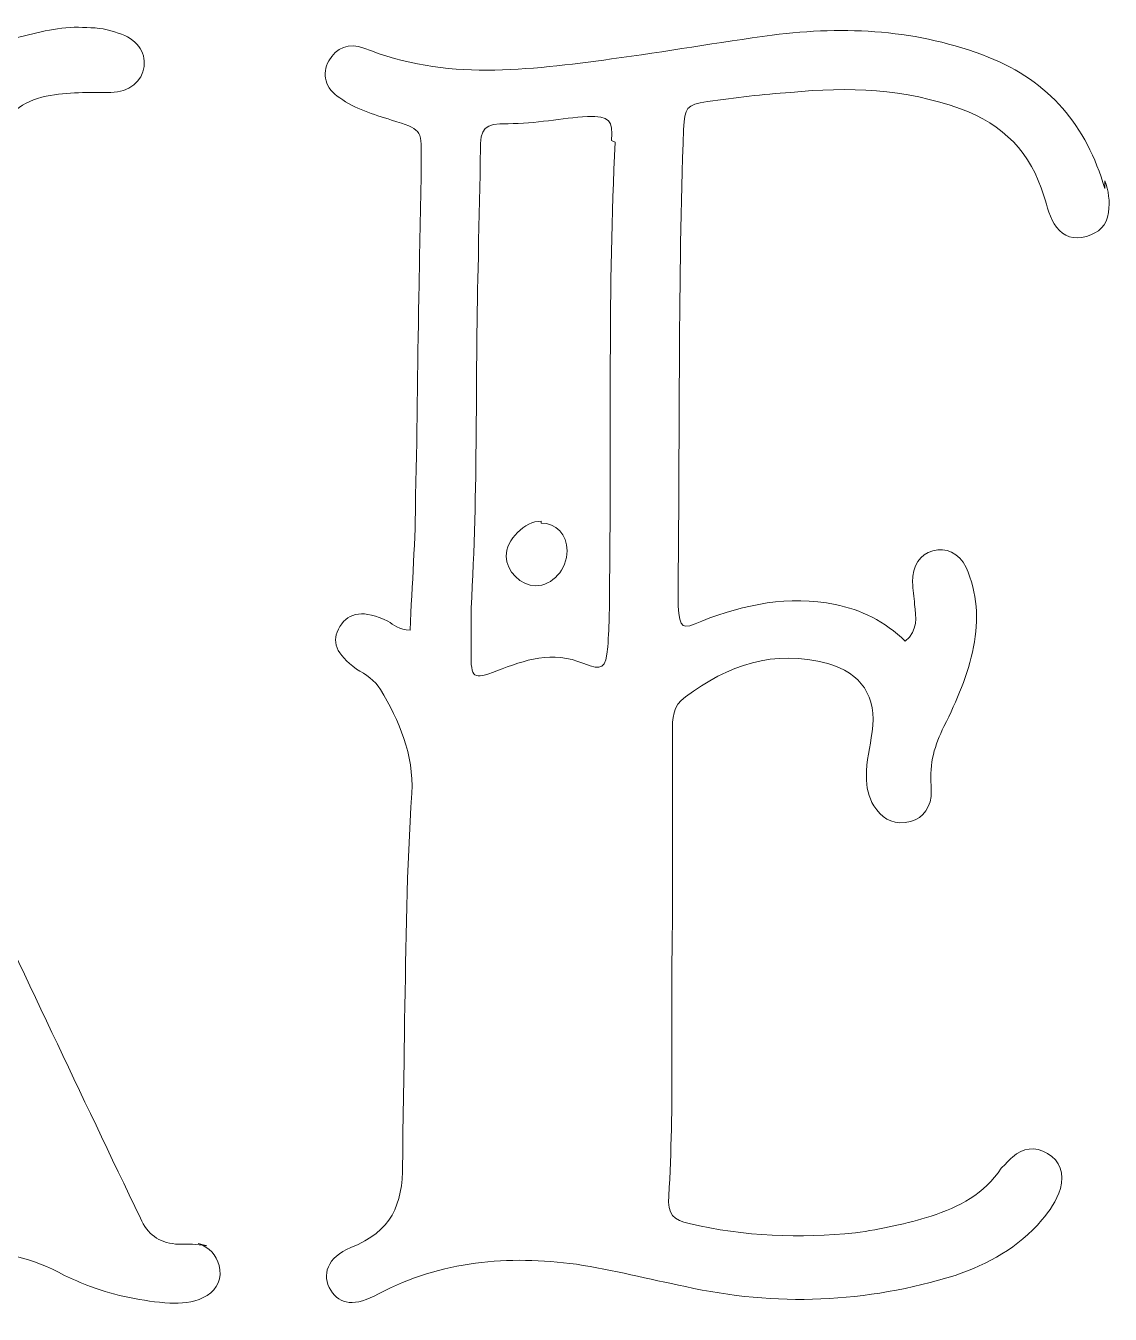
# Model space of a CAD drawing. Header units: inches. Extents: x 66 to 1014, y -940 to -139.
# Drawn here: x 515.6 to 686.4, y -939.5 to -736.6 of the extents above; entities that cross this region are included whole.
import ezdxf

# ---------------------------------------------------------------- set-up
doc = ezdxf.new("R2010")
doc.units = ezdxf.units.IN
doc.header["$MEASUREMENT"] = 0
doc.layers.add('Layer 1', color=7, linetype='Continuous')

# ---------------------------------------------------------------- blocks, each defined once
blk = doc.blocks.new('block 7')
at = {"layer": 'Layer 1', "lineweight": 0}
for points, knots in [([(546.15, -932.54), (545.91, -930.69), (544.94, -929.39), (543.39, -928.65), (542.09, -928.47), (540.61, -928.47), (539.15, -928.47), (536.53, -928.18), (534.78, -927.01), (533.63, -924.39), (524.3, -904.89), (514.99, -885.39), (505.97, -865.87), (497.53, -847.83), (489.67, -829.49), (479.47, -812.31), (477.15, -808.54), (477.15, -805.62), (479.47, -802.14), (489.95, -786.12), (500.43, -770.12), (510.63, -753.81), (512.67, -750.6), (514.99, -748.56), (518.78, -747.7), (522.28, -747.12), (525.47, -747.12), (528.97, -747.12), (531.88, -747.12), (533.92, -745.37), (534.2, -743.04), (534.49, -740.72), (533.05, -738.68), (530.13, -737.79), (528.68, -737.22), (526.93, -736.93), (525.18, -736.93), (521.68, -736.64), (518.2, -737.5), (514.7, -738.39), (508.01, -740.14), (501.32, -740.14), (494.63, -738.39), (491.7, -737.5), (488.8, -737.22), (485.88, -737.5), (482.97, -737.79), (481.22, -739.25), (481.22, -741.58), (481.22, -744.2), (482.68, -745.66), (485.01, -746.24), (485.59, -746.54), (486.18, -746.83), (486.76, -746.83), (490.55, -746.83), (494.03, -748.27), (497.53, -749.16), (500.43, -749.73), (500.43, -750.02), (498.69, -752.95), (498.4, -753.52), (498.11, -754.1), (497.82, -754.68), (481.22, -779.14), (465.22, -804.18), (449.49, -829.2), (448.63, -830.66), (448.05, -832.12), (446.01, -833.27), (446.01, -833.27), (446.01, -824.83), (446.01, -824.83), (446.59, -806.79), (447.45, -788.74), (447.45, -770.7), (447.45, -764.29), (447.45, -757.89), (447.76, -751.48), (447.76, -747.99), (448.34, -747.41), (451.84, -747.12), (452.99, -746.83), (454.45, -746.83), (455.61, -746.54), (457.93, -745.95), (459.4, -744.5), (459.4, -742.16), (459.4, -739.83), (458.24, -738.39), (456.2, -737.5), (454.45, -736.64), (452.41, -736.64), (450.38, -736.93), (446.88, -737.5), (443.39, -738.1), (440.18, -739.54), (430.59, -743.91), (420.68, -743.33), (410.78, -740.14), (407.3, -738.97), (403.8, -738.1), (400.01, -738.1), (395.93, -738.1), (393.61, -739.83), (393.32, -742.47), (393.32, -745.08), (395.07, -746.54), (399.43, -747.12), (402.05, -747.41), (402.93, -748.87), (402.93, -751.48), (402.93, -751.48), (402.93, -754.97), (402.93, -754.97), (402.93, -770.12), (401.76, -785.25), (402.05, -800.39), (402.05, -808.54), (401.76, -816.68), (401.76, -824.83), (401.76, -827.16), (402.05, -829.49), (400.9, -831.52), (399.43, -831.81), (398.57, -830.95), (397.4, -830.66), (394.18, -829.79), (392.16, -830.37), (390.99, -832.41), (389.82, -834.74), (390.7, -837.06), (393.9, -838.81), (396.22, -840.26), (397.68, -842.29), (398.86, -844.62), (400.59, -848.41), (401.18, -852.49), (401.18, -856.56), (400.9, -876.95), (400.59, -897.31), (400.3, -917.7), (400.3, -917.7), (400.3, -925.54), (400.3, -925.54), (400.3, -928.18), (399.43, -929.91), (396.53, -930.22), (395.65, -930.22), (394.78, -930.5), (393.9, -930.79), (391.57, -931.66), (390.41, -933.41), (390.99, -935.45), (391.57, -937.77), (393.03, -938.95), (395.07, -939.24), (397.11, -939.52), (399.15, -939.24), (400.9, -938.66), (402.63, -938.06), (404.38, -937.49), (406.13, -936.91), (414.57, -933.99), (423.01, -933.12), (431.74, -936.03), (435.53, -937.49), (439.61, -938.06), (443.68, -938.66), (445.43, -938.95), (447.17, -938.95), (448.91, -938.35), (451.53, -937.49), (452.99, -935.45), (452.7, -933.12), (452.41, -930.79), (450.95, -929.62), (448.63, -929.33), (446.88, -929.04), (444.55, -929.62), (443.39, -927.89), (441.93, -926.14), (442.8, -923.81), (442.8, -921.77), (442.8, -921.77), (442.8, -918.27), (442.8, -918.27), (443.68, -905.47), (444.55, -892.66), (444.84, -879.85), (444.84, -872.58), (444.84, -865.29), (445.43, -858.02), (445.72, -854.81), (446.88, -852.2), (448.63, -849.58), (450.09, -847.54), (450.95, -847.54), (452.41, -849.87), (452.99, -850.74), (453.28, -851.62), (453.57, -852.49), (461.43, -868.79), (469.59, -885.08), (477.45, -901.39), (480.65, -907.79), (483.55, -914.2), (486.47, -920.6), (489.09, -926.14), (488.8, -926.43), (483.26, -928.47), (481.82, -929.04), (480.36, -929.33), (478.9, -929.91), (476.57, -931.08), (475.41, -932.83), (475.7, -934.87), (475.99, -936.91), (477.74, -938.35), (480.07, -938.35), (480.93, -938.35), (481.82, -938.06), (482.68, -937.77), (485.88, -937.2), (488.8, -936.03), (491.7, -934.29), (501.61, -928.76), (511.49, -927.89), (521.68, -933.41), (522.86, -933.99), (524.3, -934.58), (525.76, -935.16), (529.84, -936.62), (533.92, -937.49), (538.28, -937.77), (540.03, -937.77), (541.78, -937.77), (543.53, -936.91), (545.26, -936.03), (546.43, -934.58), (546.15, -932.54)], [0, 0, 0, 0, 1, 1, 1, 2, 2, 2, 3, 3, 3, 4, 4, 4, 5, 5, 5, 6, 6, 6, 7, 7, 7, 8, 8, 8, 9, 9, 9, 10, 10, 10, 11, 11, 11, 12, 12, 12, 13, 13, 13, 14, 14, 14, 15, 15, 15, 16, 16, 16, 17, 17, 17, 18, 18, 18, 19, 19, 19, 20, 20, 20, 21, 21, 21, 22, 22, 22, 23, 23, 23, 24, 24, 24, 25, 25, 25, 26, 26, 26, 27, 27, 27, 28, 28, 28, 29, 29, 29, 30, 30, 30, 31, 31, 31, 32, 32, 32, 33, 33, 33, 34, 34, 34, 35, 35, 35, 36, 36, 36, 37, 37, 37, 38, 38, 38, 39, 39, 39, 40, 40, 40, 41, 41, 41, 42, 42, 42, 43, 43, 43, 44, 44, 44, 45, 45, 45, 46, 46, 46, 47, 47, 47, 48, 48, 48, 49, 49, 49, 50, 50, 50, 51, 51, 51, 52, 52, 52, 53, 53, 53, 54, 54, 54, 55, 55, 55, 56, 56, 56, 57, 57, 57, 58, 58, 58, 59, 59, 59, 60, 60, 60, 61, 61, 61, 62, 62, 62, 63, 63, 63, 64, 64, 64, 65, 65, 65, 66, 66, 66, 67, 67, 67, 68, 68, 68, 69, 69, 69, 70, 70, 70, 71, 71, 71, 72, 72, 72, 73, 73, 73, 74, 74, 74, 75, 75, 75, 76, 76, 76, 77, 77, 77, 78, 78, 78, 79, 79, 79, 80, 80, 80, 80]), ([(435.82, -815.81), (435.53, -823.68), (435.24, -831.52), (434.95, -839.39), (434.95, -843.18), (434.65, -843.47), (431.45, -842.01), (424.76, -838.81), (418.36, -840.26), (411.66, -843.75), (410.78, -840.85), (411.07, -838.52), (411.38, -836.2), (412.53, -819.01), (411.66, -801.83), (412.24, -784.66), (412.53, -774.48), (412.82, -764.29), (412.82, -754.1), (412.82, -750.31), (413.11, -750.31), (416.61, -750.6), (422.15, -751.2), (427.67, -752.35), (433.49, -751.2), (435.82, -750.6), (436.99, -751.77), (436.99, -754.1), (436.99, -754.1), (436.99, -757.6), (436.99, -757.6), (437.28, -776.52), (435.82, -795.43), (435.24, -814.35), (435.24, -814.35), (435.82, -815.81), (435.82, -815.81)], [0, 0, 0, 0, 1, 1, 1, 2, 2, 2, 3, 3, 3, 4, 4, 4, 5, 5, 5, 6, 6, 6, 7, 7, 7, 8, 8, 8, 9, 9, 9, 10, 10, 10, 11, 11, 11, 12, 12, 12, 12]), ([(477.45, -837.64), (477.45, -837.64), (477.15, -837.64), (477.15, -837.64), (471.63, -837.93), (466.97, -839.97), (462.61, -842.89), (459.68, -844.62), (459.68, -844.62), (458.24, -842.01), (457.65, -840.85), (457.07, -839.39), (456.49, -838.22), (455.61, -836.77), (455.61, -835.31), (456.49, -833.85), (460.26, -828.04), (463.76, -822.22), (467.55, -816.39), (467.84, -816.1), (468.42, -815.81), (469.01, -815.52), (470.74, -816.68), (471.34, -818.72), (472.2, -820.47), (474.53, -825.12), (476.86, -829.79), (479.18, -834.74), (480.36, -837.06), (480.07, -837.64), (477.45, -837.64)], [0, 0, 0, 0, 1, 1, 1, 2, 2, 2, 3, 3, 3, 4, 4, 4, 5, 5, 5, 6, 6, 6, 7, 7, 7, 8, 8, 8, 9, 9, 9, 10, 10, 10, 10])]:
    blk.add_open_spline(points, degree=3, knots=knots, dxfattribs=at)
blk = doc.blocks.new('block 8')
at = {"layer": 'Layer 1', "lineweight": 0}
for points, knots in [([(685.57, -761.08), (685.57, -761.08), (685.57, -762.25), (685.57, -762.25), (682.67, -752.35), (676.84, -745.37), (667.22, -741.58), (656.17, -737.22), (644.82, -736.64), (633.17, -738.1), (624.74, -739.25), (616.3, -740.72), (607.86, -741.87), (594.74, -743.62), (581.65, -745.37), (568.84, -740.14), (566.51, -739.25), (564.47, -740.14), (563.32, -742.16), (562.15, -744.2), (562.72, -746.54), (565.07, -747.99), (567.4, -749.73), (570.3, -750.6), (573.2, -751.48), (577.88, -752.95), (577.88, -752.95), (577.88, -757.31), (577.88, -764), (577.57, -770.7), (577.57, -777.39), (577.28, -788.45), (577.28, -799.51), (576.99, -810.58), (576.99, -817.56), (576.42, -824.54), (576.13, -831.81), (574.38, -831.81), (573.51, -830.95), (572.63, -830.37), (568.84, -828.62), (566.51, -828.91), (565.07, -831.24), (563.61, -833.56), (564.47, -835.6), (567.68, -837.93), (569.13, -838.81), (570.59, -839.68), (571.47, -841.14), (574.38, -846.08), (576.7, -851.33), (576.42, -857.45), (575.53, -869.37), (575.53, -881.31), (575.24, -893.24), (575.24, -900.81), (574.95, -908.37), (574.95, -915.95), (574.95, -922.35), (573.2, -926.43), (566.8, -929.04), (563.03, -930.5), (562.15, -933.41), (563.61, -935.74), (565.07, -938.06), (567.4, -938.35), (571.17, -936.31), (581.07, -931.08), (591.55, -930.22), (602.32, -931.66), (608.15, -932.54), (613.67, -933.99), (619.49, -935.16), (633.76, -938.35), (648.01, -937.77), (661.99, -933.41), (667.22, -931.66), (671.9, -929.04), (675.67, -924.68), (676.84, -923.22), (677.99, -921.77), (678.59, -919.74), (679.17, -917.41), (678.59, -915.37), (676.55, -914.2), (674.51, -913.04), (672.76, -913.33), (671.01, -914.77), (670.44, -915.37), (669.86, -915.95), (669.26, -916.52), (666.65, -920.6), (662.57, -922.64), (658.2, -924.1), (654.42, -925.26), (650.36, -926.14), (646.28, -926.72), (637.55, -927.58), (628.8, -927.29), (620.07, -925.26), (617.74, -924.68), (616.59, -923.81), (616.88, -920.89), (617.74, -906.93), (617.17, -892.66), (617.45, -878.39), (617.45, -878.39), (617.45, -847.83), (617.45, -847.83), (617.45, -845.79), (617.45, -843.75), (619.49, -842.29), (626.19, -837.35), (633.47, -834.74), (641.92, -837.06), (647.15, -838.52), (649.76, -842.29), (648.9, -847.83), (648.61, -850.16), (648.01, -852.49), (648.01, -854.81), (648.01, -856.56), (648.32, -858.02), (649.19, -859.47), (650.36, -861.22), (651.8, -862.39), (654.13, -862.1), (656.46, -861.81), (657.92, -860.35), (658.2, -858.02), (658.2, -858.02), (658.2, -856.27), (658.2, -856.27), (657.92, -852.77), (658.78, -849.87), (660.24, -846.97), (662.28, -842.89), (664.03, -838.81), (664.9, -834.45), (665.78, -830.08), (665.49, -826), (663.74, -821.93), (662.57, -819.6), (660.53, -818.72), (658.49, -819.31), (656.46, -819.89), (655.3, -821.64), (655.3, -824.25), (655.3, -825.41), (655.59, -826.58), (655.59, -827.75), (655.88, -829.79), (656.17, -831.81), (654.13, -833.56), (650.94, -830.37), (647.15, -828.62), (643.07, -827.75), (635.8, -826.29), (628.8, -827.75), (622.11, -830.37), (618.92, -831.81), (618.63, -831.52), (618.34, -828.04), (618.34, -828.04), (618.34, -824.54), (618.34, -824.54), (618.63, -800.68), (618.34, -776.81), (619.2, -752.95), (619.49, -749.45), (619.49, -749.16), (622.99, -748.56), (627.36, -747.99), (631.72, -747.41), (636.09, -747.12), (645.11, -746.24), (654.13, -746.54), (662.86, -749.73), (669.57, -752.06), (673.94, -756.72), (675.97, -763.41), (676.55, -765.16), (676.84, -766.91), (677.99, -768.37), (679.17, -769.81), (680.63, -770.41), (682.67, -769.81), (684.7, -769.24), (685.86, -768.08), (686.15, -766.04), (686.44, -764.29), (686.15, -762.54), (685.57, -761.08)], [0, 0, 0, 0, 1, 1, 1, 2, 2, 2, 3, 3, 3, 4, 4, 4, 5, 5, 5, 6, 6, 6, 7, 7, 7, 8, 8, 8, 9, 9, 9, 10, 10, 10, 11, 11, 11, 12, 12, 12, 13, 13, 13, 14, 14, 14, 15, 15, 15, 16, 16, 16, 17, 17, 17, 18, 18, 18, 19, 19, 19, 20, 20, 20, 21, 21, 21, 22, 22, 22, 23, 23, 23, 24, 24, 24, 25, 25, 25, 26, 26, 26, 27, 27, 27, 28, 28, 28, 29, 29, 29, 30, 30, 30, 31, 31, 31, 32, 32, 32, 33, 33, 33, 34, 34, 34, 35, 35, 35, 36, 36, 36, 37, 37, 37, 38, 38, 38, 39, 39, 39, 40, 40, 40, 41, 41, 41, 42, 42, 42, 43, 43, 43, 44, 44, 44, 45, 45, 45, 46, 46, 46, 47, 47, 47, 48, 48, 48, 49, 49, 49, 50, 50, 50, 51, 51, 51, 52, 52, 52, 53, 53, 53, 54, 54, 54, 55, 55, 55, 56, 56, 56, 57, 57, 57, 58, 58, 58, 59, 59, 59, 60, 60, 60, 61, 61, 61, 62, 62, 62, 63, 63, 63, 64, 64, 64, 64]), ([(607.55, -823.97), (607.55, -827.45), (607.55, -830.95), (607.26, -834.45), (606.97, -837.93), (606.4, -838.22), (603.49, -837.06), (598.53, -835.02), (594.17, -836.49), (589.8, -838.22), (586.01, -839.68), (585.72, -839.39), (585.72, -835.31), (585.72, -835.31), (585.72, -828.33), (585.72, -828.33), (586.9, -809.99), (586.32, -791.37), (586.9, -773.02), (586.9, -767.49), (587.19, -761.97), (587.19, -756.43), (587.19, -752.64), (587.76, -752.06), (591.55, -752.06), (595.92, -752.06), (599.99, -751.2), (604.07, -750.91), (607.55, -750.91), (608.15, -751.48), (607.86, -754.68), (607.86, -754.68), (608.44, -754.97), (608.44, -754.97), (607.26, -777.97), (607.86, -800.97), (607.55, -823.97)], [0, 0, 0, 0, 1, 1, 1, 2, 2, 2, 3, 3, 3, 4, 4, 4, 5, 5, 5, 6, 6, 6, 7, 7, 7, 8, 8, 8, 9, 9, 9, 10, 10, 10, 11, 11, 11, 12, 12, 12, 12])]:
    blk.add_open_spline(points, degree=3, knots=knots, dxfattribs=at)
blk = doc.blocks.new('block 4')
at = {"layer": 'Layer 1', "lineweight": 0}
for points, knots in [([(596.78, -814.95), (596.78, -814.95), (596.78, -814.64), (596.78, -814.64), (594.17, -814.64), (591.26, -817.56), (591.26, -820.18), (591.26, -822.5), (593.59, -824.83), (595.92, -824.83), (598.53, -824.83), (600.86, -822.22), (600.86, -819.31), (600.86, -816.68), (599.13, -814.95), (596.78, -814.95)], [0, 0, 0, 0, 1, 1, 1, 2, 2, 2, 3, 3, 3, 4, 4, 4, 5, 5, 5, 5]), ([(596.78, -814.95), (596.78, -814.95), (596.78, -814.64), (596.78, -814.64), (594.17, -814.64), (591.26, -817.56), (591.26, -820.18), (591.26, -822.5), (593.59, -824.83), (595.92, -824.83), (598.53, -824.83), (600.86, -822.22), (600.86, -819.31), (600.86, -816.68), (599.13, -814.95), (596.78, -814.95)], [0, 0, 0, 0, 1, 1, 1, 2, 2, 2, 3, 3, 3, 4, 4, 4, 5, 5, 5, 5]), ([(596.78, -814.95), (596.78, -814.95), (596.78, -814.64), (596.78, -814.64), (594.17, -814.64), (591.26, -817.56), (591.26, -820.18), (591.26, -822.5), (593.59, -824.83), (595.92, -824.83), (598.53, -824.83), (600.86, -822.22), (600.86, -819.31), (600.86, -816.68), (599.13, -814.95), (596.78, -814.95)], [0, 0, 0, 0, 1, 1, 1, 2, 2, 2, 3, 3, 3, 4, 4, 4, 5, 5, 5, 5]), ([(596.78, -814.95), (596.78, -814.95), (596.78, -814.64), (596.78, -814.64), (594.17, -814.64), (591.26, -817.56), (591.26, -820.18), (591.26, -822.5), (593.59, -824.83), (595.92, -824.83), (598.53, -824.83), (600.86, -822.22), (600.86, -819.31), (600.86, -816.68), (599.13, -814.95), (596.78, -814.95)], [0, 0, 0, 0, 1, 1, 1, 2, 2, 2, 3, 3, 3, 4, 4, 4, 5, 5, 5, 5]), ([(596.78, -814.95), (596.78, -814.95), (596.78, -814.64), (596.78, -814.64), (594.17, -814.64), (591.26, -817.56), (591.26, -820.18), (591.26, -822.5), (593.59, -824.83), (595.92, -824.83), (598.53, -824.83), (600.86, -822.22), (600.86, -819.31), (600.86, -816.68), (599.13, -814.95), (596.78, -814.95)], [0, 0, 0, 0, 1, 1, 1, 2, 2, 2, 3, 3, 3, 4, 4, 4, 5, 5, 5, 5]), ([(596.78, -814.95), (596.78, -814.95), (596.78, -814.64), (596.78, -814.64), (594.17, -814.64), (591.26, -817.56), (591.26, -820.18), (591.26, -822.5), (593.59, -824.83), (595.92, -824.83), (598.53, -824.83), (600.86, -822.22), (600.86, -819.31), (600.86, -816.68), (599.13, -814.95), (596.78, -814.95)], [0, 0, 0, 0, 1, 1, 1, 2, 2, 2, 3, 3, 3, 4, 4, 4, 5, 5, 5, 5]), ([(596.78, -814.95), (596.78, -814.95), (596.78, -814.64), (596.78, -814.64), (594.17, -814.64), (591.26, -817.56), (591.26, -820.18), (591.26, -822.5), (593.59, -824.83), (595.92, -824.83), (598.53, -824.83), (600.86, -822.22), (600.86, -819.31), (600.86, -816.68), (599.13, -814.95), (596.78, -814.95)], [0, 0, 0, 0, 1, 1, 1, 2, 2, 2, 3, 3, 3, 4, 4, 4, 5, 5, 5, 5]), ([(596.78, -814.95), (596.78, -814.95), (596.78, -814.64), (596.78, -814.64), (594.17, -814.64), (591.26, -817.56), (591.26, -820.18), (591.26, -822.5), (593.59, -824.83), (595.92, -824.83), (598.53, -824.83), (600.86, -822.22), (600.86, -819.31), (600.86, -816.68), (599.13, -814.95), (596.78, -814.95)], [0, 0, 0, 0, 1, 1, 1, 2, 2, 2, 3, 3, 3, 4, 4, 4, 5, 5, 5, 5]), ([(596.78, -814.95), (596.78, -814.95), (596.78, -814.64), (596.78, -814.64), (594.17, -814.64), (591.26, -817.56), (591.26, -820.18), (591.26, -822.5), (593.59, -824.83), (595.92, -824.83), (598.53, -824.83), (600.86, -822.22), (600.86, -819.31), (600.86, -816.68), (599.13, -814.95), (596.78, -814.95)], [0, 0, 0, 0, 1, 1, 1, 2, 2, 2, 3, 3, 3, 4, 4, 4, 5, 5, 5, 5]), ([(596.78, -814.95), (596.78, -814.95), (596.78, -814.64), (596.78, -814.64), (594.17, -814.64), (591.26, -817.56), (591.26, -820.18), (591.26, -822.5), (593.59, -824.83), (595.92, -824.83), (598.53, -824.83), (600.86, -822.22), (600.86, -819.31), (600.86, -816.68), (599.13, -814.95), (596.78, -814.95)], [0, 0, 0, 0, 1, 1, 1, 2, 2, 2, 3, 3, 3, 4, 4, 4, 5, 5, 5, 5]), ([(596.78, -814.95), (596.78, -814.95), (596.78, -814.64), (596.78, -814.64), (594.17, -814.64), (591.26, -817.56), (591.26, -820.18), (591.26, -822.5), (593.59, -824.83), (595.92, -824.83), (598.53, -824.83), (600.86, -822.22), (600.86, -819.31), (600.86, -816.68), (599.13, -814.95), (596.78, -814.95)], [0, 0, 0, 0, 1, 1, 1, 2, 2, 2, 3, 3, 3, 4, 4, 4, 5, 5, 5, 5]), ([(596.78, -814.95), (596.78, -814.95), (596.78, -814.64), (596.78, -814.64), (594.17, -814.64), (591.26, -817.56), (591.26, -820.18), (591.26, -822.5), (593.59, -824.83), (595.92, -824.83), (598.53, -824.83), (600.86, -822.22), (600.86, -819.31), (600.86, -816.68), (599.13, -814.95), (596.78, -814.95)], [0, 0, 0, 0, 1, 1, 1, 2, 2, 2, 3, 3, 3, 4, 4, 4, 5, 5, 5, 5]), ([(596.78, -814.95), (596.78, -814.95), (596.78, -814.64), (596.78, -814.64), (594.17, -814.64), (591.26, -817.56), (591.26, -820.18), (591.26, -822.5), (593.59, -824.83), (595.92, -824.83), (598.53, -824.83), (600.86, -822.22), (600.86, -819.31), (600.86, -816.68), (599.13, -814.95), (596.78, -814.95)], [0, 0, 0, 0, 1, 1, 1, 2, 2, 2, 3, 3, 3, 4, 4, 4, 5, 5, 5, 5]), ([(596.78, -814.95), (596.78, -814.95), (596.78, -814.64), (596.78, -814.64), (594.17, -814.64), (591.26, -817.56), (591.26, -820.18), (591.26, -822.5), (593.59, -824.83), (595.92, -824.83), (598.53, -824.83), (600.86, -822.22), (600.86, -819.31), (600.86, -816.68), (599.13, -814.95), (596.78, -814.95)], [0, 0, 0, 0, 1, 1, 1, 2, 2, 2, 3, 3, 3, 4, 4, 4, 5, 5, 5, 5]), ([(596.78, -814.95), (596.78, -814.95), (596.78, -814.64), (596.78, -814.64), (594.17, -814.64), (591.26, -817.56), (591.26, -820.18), (591.26, -822.5), (593.59, -824.83), (595.92, -824.83), (598.53, -824.83), (600.86, -822.22), (600.86, -819.31), (600.86, -816.68), (599.13, -814.95), (596.78, -814.95)], [0, 0, 0, 0, 1, 1, 1, 2, 2, 2, 3, 3, 3, 4, 4, 4, 5, 5, 5, 5]), ([(542.75, -928.38), (542.97, -928.47), (543.19, -928.56), (543.39, -928.65), (543.64, -928.66), (543.87, -928.7), (544.11, -928.76), (544.11, -928.76), (542.75, -928.38), (542.75, -928.38)], [0, 0, 0, 0, 1, 1, 1, 2, 2, 2, 3, 3, 3, 3])]:
    blk.add_open_spline(points, degree=3, knots=knots, dxfattribs=at)
at = {"layer": 'Layer 1'}
for name in ['block 7', 'block 8']:
    blk.add_blockref(name, (0, 0), dxfattribs=at)
blk = doc.blocks.new('block 2')
at = {"layer": 'Layer 1'}
blk.add_blockref('block 4', (0, 0), dxfattribs=at)

msp = doc.modelspace()

# ---------------------------------------------------------------- block references
at = {"layer": 'Layer 1'}
msp.add_blockref('block 2', (0, 0), dxfattribs=at)

doc.saveas('drawing.dxf')
